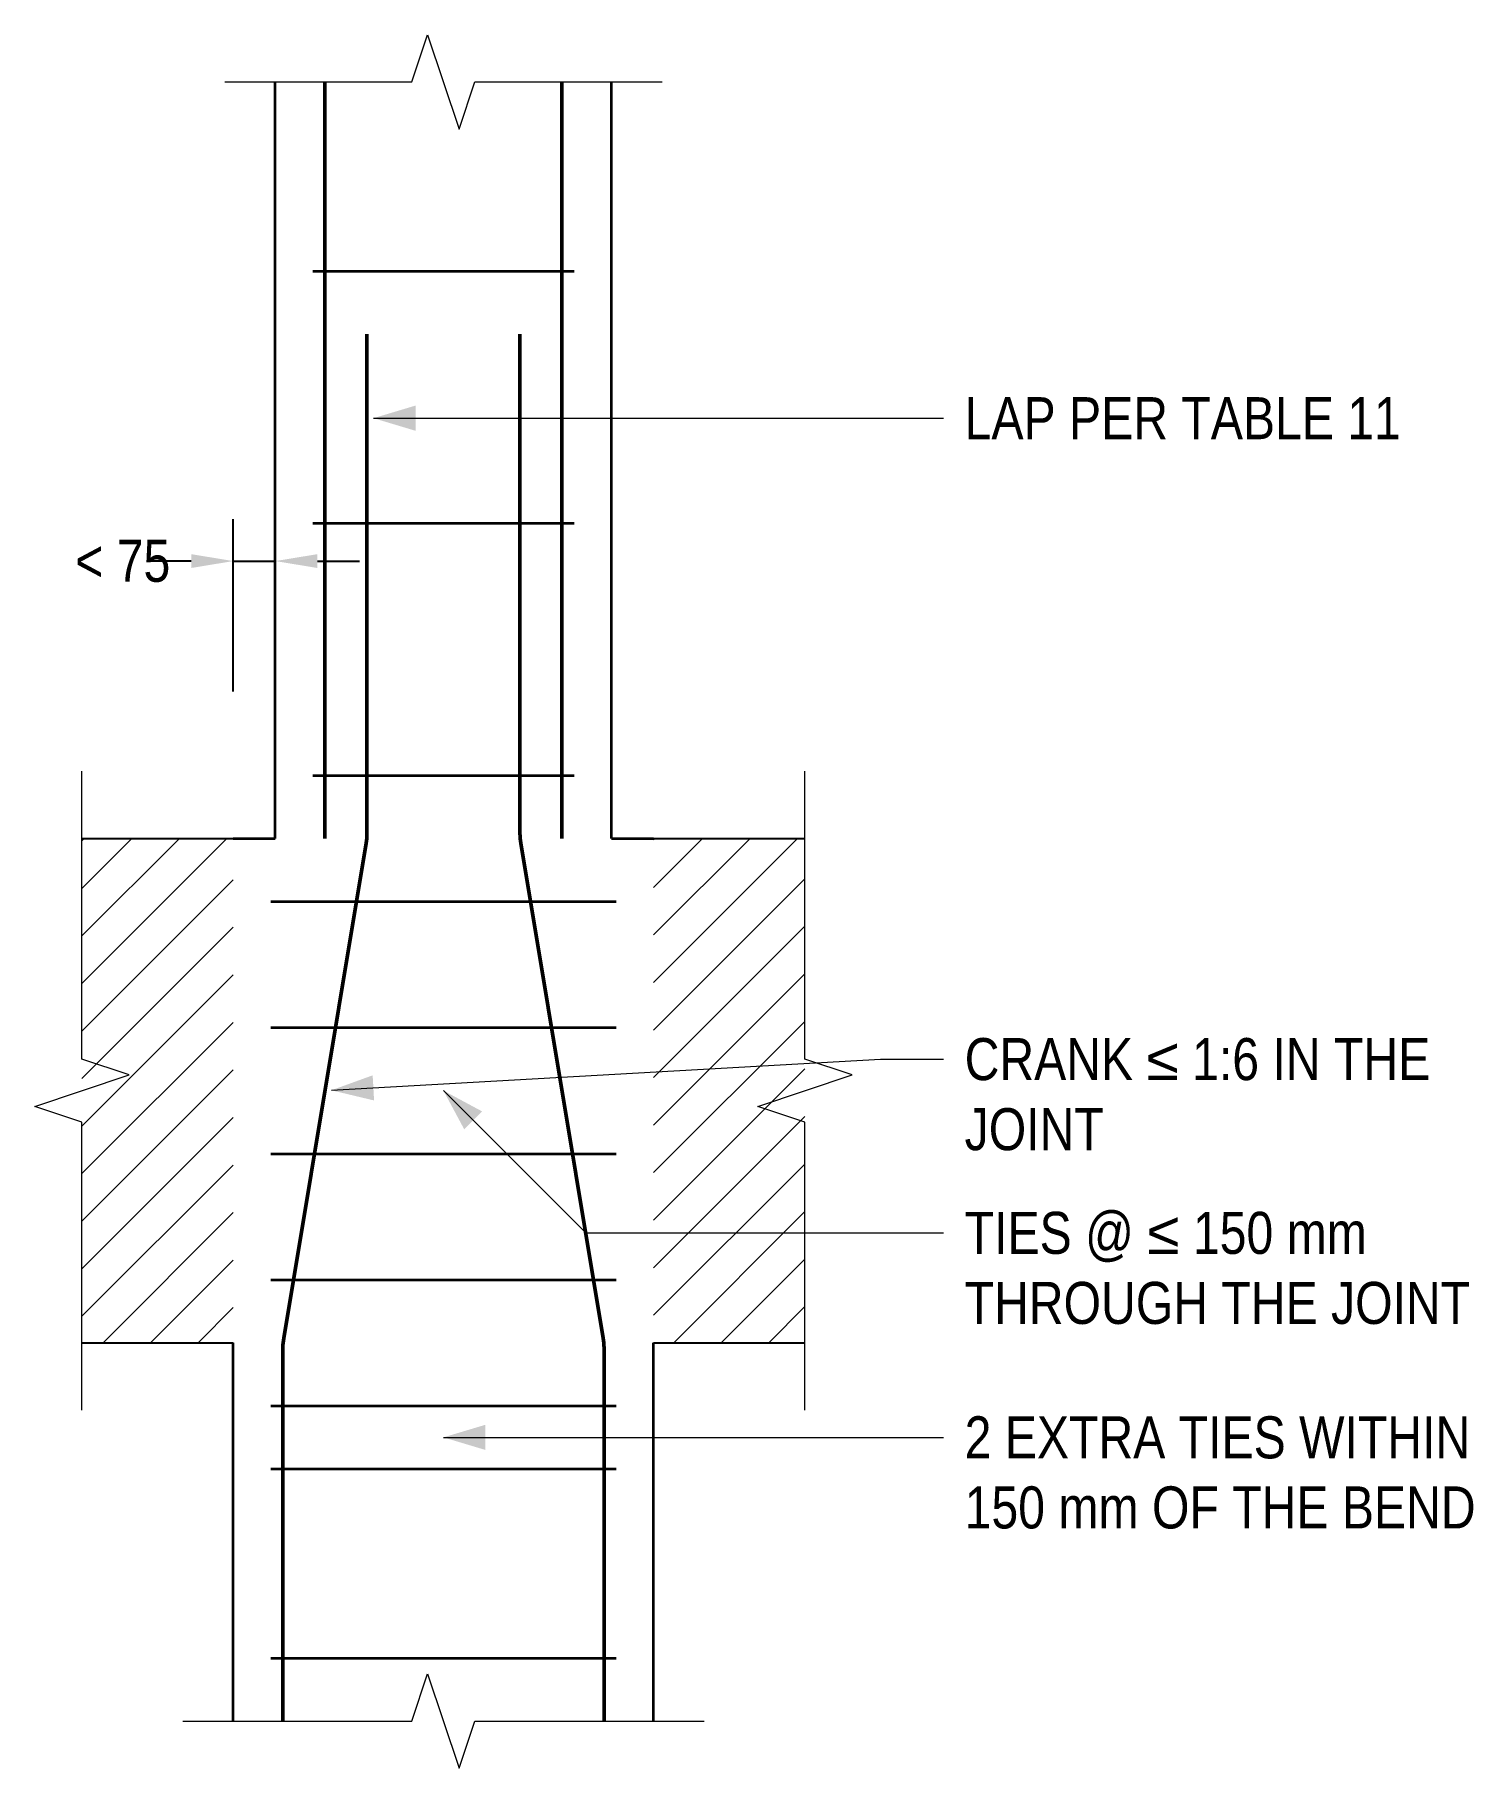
# Model space of a CAD drawing. Header units: millimetres. Extents: x -236 to 1475, y -13106 to -11044.
import ezdxf

# ---------------------------------------------------------------- set-up
doc = ezdxf.new("R2010")
doc.units = ezdxf.units.MM
doc.header["$LTSCALE"] = 3.75
for name, color, linetype, lineweight in [('S-ANNO', 3, 'Continuous', 18), ('S-BREAK', 8, 'Continuous', 18), ('S-CONC', 4, 'Continuous', 35), ('S-CONC-VIS', 5, 'Continuous', 25), ('S-DIMS', 2, 'Continuous', 18), ('S-HATCH', 9, 'Continuous', 13), ('S-REBR', 1, 'Continuous', 50), ('S-REBR-SEC', 30, 'Continuous', 35), ('S-TEXT', 7, 'Continuous', 18)]:
    doc.layers.add(name, color=color, linetype=linetype, lineweight=lineweight)
doc.styles.add('AN', font='ARIALN_0.TTF')
doc.dimstyles.new('EIT-25', dxfattribs={"dimscale": 25, "dimtxt": 2, "dimasz": 2, "dimexe": 2, "dimexo": 1, "dimgap": 0.6, "dimtad": 1, "dimdec": 0, "dimtxsty": 'AN', "dimcen": 2.5, "dimclrd": 2, "dimclre": 8, "dimclrt": 7, "dimazin": 3, "dimtfac": 1, "dimtmove": 1, "dimatfit": 3, "dimlwd": -1, "dimlwe": -1, "dimarcsym": 0})

msp = doc.modelspace()

# ---------------------------------------------------------------- hatches: boundary and pattern name
at = {"layer": 'S-HATCH'}
h = msp.add_hatch(dxfattribs=at)
h.set_pattern_fill('ANSI31', color=256, scale=12.5984)
h.paths.add_polyline_path([(-180, -12600), (0, -12600), (0, -12000), (-180, -12000)])
h = msp.add_hatch(dxfattribs=at)
h.set_pattern_fill('ANSI31', color=256, scale=12.5984)
h.paths.add_polyline_path([(500, -12600), (680, -12600), (680, -12000), (500, -12000)])

# ---------------------------------------------------------------- linework, layer by layer
at = {"layer": 'S-ANNO', "flags": 128}
for points in [[(166.8, -11500), (770, -11500), (845, -11500)], [(116.7, -12299.6), (770, -12262.5), (845, -12262.5)], [(250, -12300), (419.2, -12469.2), (770, -12469.2), (845, -12469.2)], [(250, -12712.5), (770, -12712.5), (845, -12712.5)]]:
    msp.add_lwpolyline(points, dxfattribs=at)
at = {"layer": 'S-ANNO'}
for points in [[(166.8, -11500), (216.8, -11515), (216.8, -11485)], [(116.7, -12299.6), (167.5, -12311.7), (165.8, -12281.8)], [(250, -12300), (274.7, -12346), (296, -12324.7)], [(250, -12712.5), (300, -12727.5), (300, -12697.5)]]:
    msp.add_solid(points, dxfattribs=at)
at = {"layer": 'S-BREAK', "flags": 128}
for points in [[(-10, -11100), (212.5, -11100), (231.2, -11043.8), (268.8, -11156.2), (287.5, -11100), (510, -11100)], [(-180, -12680), (-180, -12337.5), (-236.2, -12318.8), (-123.8, -12281.2), (-180, -12262.5), (-180, -11920)], [(680, -12680), (680, -12337.5), (623.8, -12318.8), (736.2, -12281.2), (680, -12262.5), (680, -11920)], [(-60, -13050), (212.5, -13050), (231.2, -12993.8), (268.8, -13106.2), (287.5, -13050), (560, -13050)]]:
    msp.add_lwpolyline(points, dxfattribs=at)
at = {"layer": 'S-CONC'}
for p, q in [((50, -12000), (50, -11100)), ((450, -12000), (450, -11100)), ((0, -12000), (50, -12000)), ((450, -12000), (500, -12000)), ((0, -13050), (0, -12600)), ((500, -13050), (500, -12600))]:
    msp.add_line(p, q, dxfattribs=at)
at = {"layer": 'S-CONC-VIS'}
for p, q in [((-180, -12000), (0, -12000)), ((500, -12000), (680, -12000)), ((-180, -12600), (0, -12600)), ((500, -12600), (680, -12600))]:
    msp.add_line(p, q, dxfattribs=at)
at = {"layer": 'S-REBR', "flags": 128}
for points in [[(109, -12000), (109, -11100)], [(391, -12000), (391, -11100)]]:
    msp.add_lwpolyline(points, dxfattribs=at)
for points in [[(59, -13050), (59, -12605.8, -0.041311), (60, -12594.3), (158, -12005.7, 0.041311), (159, -11994.2), (159, -11400)], [(441, -13050), (441, -12605.8, 0.041311), (440, -12594.3), (342, -12005.7, -0.041311), (341, -11994.2), (341, -11400)]]:
    msp.add_lwpolyline(points, format="xyb", dxfattribs=at)
at = {"layer": 'S-REBR-SEC'}
for p, q in [((94.5, -11325), (405.5, -11325)), ((94.5, -11625), (405.5, -11625)), ((94.5, -11925), (405.5, -11925)), ((44.5, -12075), (455.5, -12075)), ((44.5, -12225), (455.5, -12225)), ((44.5, -12375), (455.5, -12375)), ((44.5, -12525), (455.5, -12525)), ((44.5, -12675), (455.5, -12675)), ((44.5, -12750), (455.5, -12750)), ((44.5, -12975), (455.5, -12975))]:
    msp.add_line(p, q, dxfattribs=at)

# ---------------------------------------------------------------- texts
at = {"layer": 'S-TEXT', "char_height": 50, "attachment_point": 1, "style": 'AN'}
for s, insert, width in [('LAP PER TABLE 11', (870, -11475), 552.186), ('CRANK ≤ 1:6 IN THE\\PJOINT', (870, -12237.5), 588.544), ('TIES @ ≤ 150 mm\\PTHROUGH THE JOINT', (870, -12444.2), 637.919), ('2 EXTRA TIES WITHIN\\P150 mm OF THE BEND', (870, -12687.5), 644.694)]:
    msp.add_mtext(s, dxfattribs=dict(at, insert=insert, width=width))

# ---------------------------------------------------------------- dimensions: what is measured, and where the dimension line sits
at = {"layer": 'S-DIMS'}
msp.add_linear_dim(base=(0, -11670), p1=(0, -11850), p2=(50, -11850), location=(-131.5, -11670), text='< 75', dimstyle='EIT-25', override={"dimtmove": 2}, dxfattribs=at).render()

doc.saveas('drawing.dxf')
